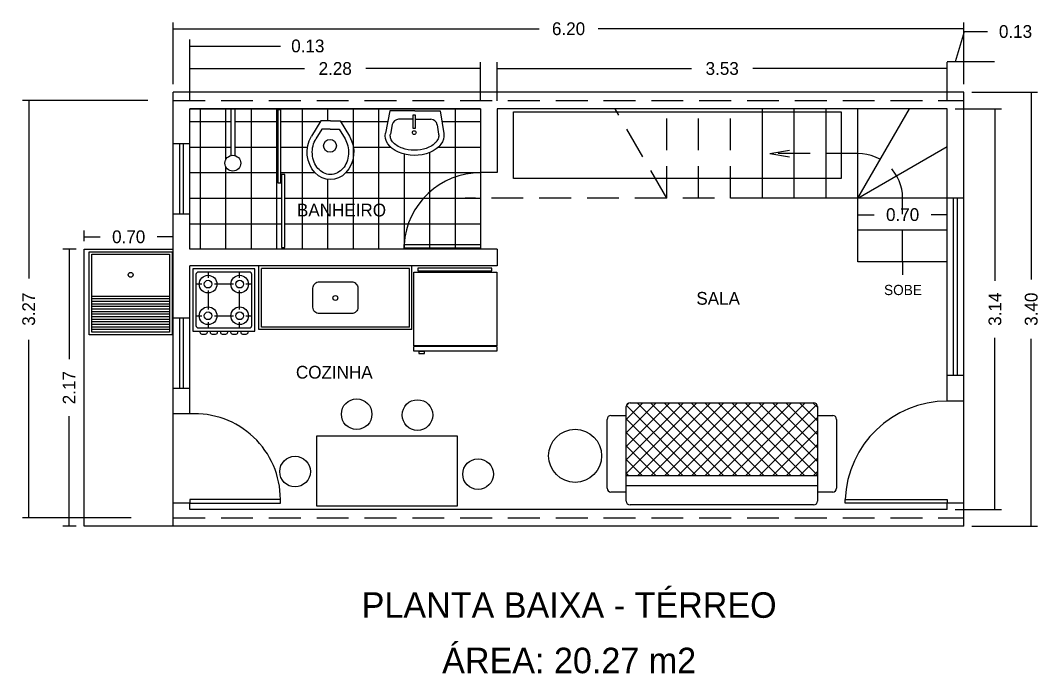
# Model space of a CAD drawing. Extents: x -74 to 202, y -59 to 73.
# Drawn here: x -22.77 to -14.78, y 7.61 to 12.72 of the extents above; entities that cross this region are included whole.
import ezdxf
from ezdxf.enums import TextEntityAlignment as Align

# ---------------------------------------------------------------- set-up
doc = ezdxf.new("R2010")
doc.units = 0
doc.linetypes.add('DASHED2', pattern=[0.375, 0.25, -0.125])
doc.layers.get('0').update_dxf_attribs({"linetype": 'CONTINUOUS'})
doc.layers.get('DEFPOINTS').update_dxf_attribs({"linetype": 'CONTINUOUS'})
for name, color, linetype in [('DIM', 244, 'CONTINUOUS'), ('EQUIPAMENTOS', 1, 'CONTINUOUS'), ('PAREDE', 7, 'CONTINUOUS'), ('PISO', 30, 'CONTINUOUS'), ('PORTA', 1, 'CONTINUOUS'), ('TEXTO', 1, 'CONTINUOUS'), ('VISTAL', 30, 'CONTINUOUS'), ('VISTAP', 244, 'CONTINUOUS')]:
    doc.layers.add(name, color=color, linetype=linetype)
doc.dimstyles.get("Standard").update_dxf_attribs({"dimscale": 0, "dimtxt": 0.1, "dimasz": 0.12, "dimexe": 0.05, "dimexo": 0.0625, "dimgap": 0.09, "dimtad": 0, "dimzin": 0, "dimtxsty": 'STANDARD', "dimblk1": 'NONE', "dimblk2": 'NONE', "dimsah": 1, "dimcen": 0.09, "dimclrd": 244, "dimclre": 244, "dimclrt": 244, "dimazin": 3, "dimtfac": 1, "dimtdec": 4, "dimtofl": 0, "dimtmove": 0, "dimatfit": 3, "dimtolj": 1, "dimtzin": 0})

# ---------------------------------------------------------------- blocks, each defined once
blk = doc.blocks.new('*D94')
at = {"color": 244, "linetype": 'BYBLOCK'}
for p, q in [((-21.4434, 12.0927), (-21.4434, 12.3958)), ((-19.1634, 12.0927), (-19.1634, 12.3958)), ((-21.4434, 12.3458), (-20.5434, 12.3458)), ((-19.1634, 12.3458), (-20.0634, 12.3458))]:
    blk.add_line(p, q, dxfattribs=at)
at = {"layer": 'DEFPOINTS', "color": 0, "linetype": 'BYBLOCK'}
for p in [(-19.1634, 12.3458), (-21.4434, 12.0302), (-19.1634, 12.0302)]:
    blk.add_point(p, dxfattribs=at)
at = {"color": 244, "linetype": 'BYBLOCK', "insert": (-20.3034, 12.3458), "char_height": 0.1, "attachment_point": 5}
blk.add_mtext('\\A1;2.28', dxfattribs=at)
blk = doc.blocks.new('_NONE')
blk = doc.blocks.new('*D75')
at = {"color": 244, "linetype": 'BYBLOCK'}
for p, q in [((-21.5734, 12.2227), (-21.5734, 12.5722)), ((-21.4434, 12.0927), (-21.4434, 12.5722)), ((-21.5734, 12.5222), (-21.5734, 12.5222)), ((-21.4434, 12.5222), (-20.7334, 12.5222))]:
    blk.add_line(p, q, dxfattribs=at)
at = {"layer": 'DEFPOINTS', "color": 0, "linetype": 'BYBLOCK'}
for p in [(-21.4434, 12.5222), (-21.5734, 12.1602), (-21.4434, 12.0302)]:
    blk.add_point(p, dxfattribs=at)
at = {"color": 244, "linetype": 'BYBLOCK', "insert": (-20.5184, 12.5222), "char_height": 0.1, "attachment_point": 5}
blk.add_mtext('\\A1;0.13', dxfattribs=at)
blk = doc.blocks.new('*D73')
at = {"color": 244, "linetype": 'BYBLOCK'}
for p, q in [((-21.5734, 12.2227), (-21.5734, 12.7074)), ((-21.5734, 12.6574), (-18.7051, 12.6574)), ((-15.3734, 12.6574), (-18.2418, 12.6574)), ((-15.3734, 12.2227), (-15.3734, 12.7074))]:
    blk.add_line(p, q, dxfattribs=at)
at = {"layer": 'DEFPOINTS', "color": 0, "linetype": 'BYBLOCK'}
for p in [(-15.3734, 12.6574), (-21.5734, 12.1602), (-15.3734, 12.1602)]:
    blk.add_point(p, dxfattribs=at)
at = {"color": 244, "linetype": 'BYBLOCK', "insert": (-18.4734, 12.6574), "char_height": 0.1, "attachment_point": 5}
blk.add_mtext('\\A1;6.20', dxfattribs=at)
blk = doc.blocks.new('*D99')
at = {"color": 244, "linetype": 'BYBLOCK'}
for p, q in [((-22.3359, 10.9302), (-22.4405, 10.9302)), ((-22.3905, 10.9302), (-22.3905, 10.0686)), ((-22.3905, 8.7602), (-22.3905, 9.6219)), ((-22.3359, 8.7602), (-22.4405, 8.7602))]:
    blk.add_line(p, q, dxfattribs=at)
at = {"layer": 'DEFPOINTS', "color": 0, "linetype": 'BYBLOCK'}
for p in [(-22.3905, 10.9302), (-22.2734, 10.9302), (-22.2734, 8.7602)]:
    blk.add_point(p, dxfattribs=at)
at = {"color": 244, "linetype": 'BYBLOCK', "insert": (-22.3905, 9.8452), "char_height": 0.1, "attachment_point": 5, "rotation": 90}
blk.add_mtext('\\A1;2.17', dxfattribs=at)
blk = doc.blocks.new('*D74')
at = {"color": 244, "linetype": 'BYBLOCK'}
for p, q in [((-21.7728, 12.0952), (-22.7571, 12.0952)), ((-22.7071, 12.0952), (-22.7071, 10.7002)), ((-22.7071, 8.8252), (-22.7071, 10.2202)), ((-21.9028, 8.8252), (-22.7571, 8.8252))]:
    blk.add_line(p, q, dxfattribs=at)
at = {"layer": 'DEFPOINTS', "color": 0, "linetype": 'BYBLOCK'}
for p in [(-22.7071, 12.0952), (-21.7103, 12.0952), (-21.8403, 8.8252)]:
    blk.add_point(p, dxfattribs=at)
at = {"color": 244, "linetype": 'BYBLOCK', "insert": (-22.7071, 10.4602), "char_height": 0.1, "attachment_point": 5, "rotation": 90}
blk.add_mtext('\\A1;3.27', dxfattribs=at)
blk = doc.blocks.new('*D98')
at = {"color": 244, "linetype": 'BYBLOCK'}
for p, q in [((-22.2734, 10.9927), (-22.2734, 11.077)), ((-21.5734, 10.9927), (-21.5734, 11.077)), ((-22.2734, 11.027), (-22.1468, 11.027)), ((-21.5734, 11.027), (-21.7001, 11.027))]:
    blk.add_line(p, q, dxfattribs=at)
at = {"layer": 'DEFPOINTS', "color": 0, "linetype": 'BYBLOCK'}
for p in [(-21.5734, 11.027), (-22.2734, 10.9302), (-21.5734, 10.9302)]:
    blk.add_point(p, dxfattribs=at)
at = {"color": 244, "linetype": 'BYBLOCK', "insert": (-21.9234, 11.027), "char_height": 0.1, "attachment_point": 5}
blk.add_mtext('\\A1;0.70', dxfattribs=at)
blk = doc.blocks.new('*D78')
at = {"color": 244, "linetype": 'BYBLOCK'}
for p, q in [((-15.4384, 12.4005), (-15.3679, 12.6355)), ((-15.3679, 12.6355), (-15.1879, 12.6355)), ((-15.5034, 12.4005), (-15.5034, 12.4005)), ((-15.5034, 12.4005), (-15.3734, 12.4005)), ((-15.3734, 12.2227), (-15.3734, 12.4505)), ((-15.3734, 12.4005), (-15.1334, 12.4005))]:
    blk.add_line(p, q, dxfattribs=at)
at = {"layer": 'DEFPOINTS', "color": 0, "linetype": 'BYBLOCK'}
for p in [(-15.3734, 12.4005), (-15.3734, 12.1602), (-15.5034, 12.0302)]:
    blk.add_point(p, dxfattribs=at)
at = {"color": 244, "linetype": 'BYBLOCK', "insert": (-15.0979, 12.6355), "char_height": 0.1, "attachment_point": 4}
blk.add_mtext('\\A1;0.13', dxfattribs=at)
blk = doc.blocks.new('*D77')
at = {"color": 244, "linetype": 'BYBLOCK'}
for p, q in [((-15.3109, 12.1602), (-14.7946, 12.1602)), ((-14.8446, 12.1602), (-14.8446, 10.6919)), ((-14.8446, 8.7602), (-14.8446, 10.2286)), ((-15.3109, 8.7602), (-14.7946, 8.7602))]:
    blk.add_line(p, q, dxfattribs=at)
at = {"layer": 'DEFPOINTS', "color": 0, "linetype": 'BYBLOCK'}
for p in [(-15.3734, 12.1602), (-15.3734, 8.7602), (-14.8446, 8.7602)]:
    blk.add_point(p, dxfattribs=at)
at = {"color": 244, "linetype": 'BYBLOCK', "insert": (-14.8446, 10.4602), "char_height": 0.1, "attachment_point": 5, "rotation": 90}
blk.add_mtext('\\A1;3.40', dxfattribs=at)
blk = doc.blocks.new('*D76')
at = {"color": 244, "linetype": 'BYBLOCK'}
for p, q in [((-15.4409, 12.0302), (-15.0789, 12.0302)), ((-15.1289, 12.0302), (-15.1289, 10.6836)), ((-15.1289, 8.8902), (-15.1289, 10.2369)), ((-15.4409, 8.8902), (-15.0789, 8.8902))]:
    blk.add_line(p, q, dxfattribs=at)
at = {"layer": 'DEFPOINTS', "color": 0, "linetype": 'BYBLOCK'}
for p in [(-15.5034, 12.0302), (-15.5034, 8.8902), (-15.1289, 8.8902)]:
    blk.add_point(p, dxfattribs=at)
at = {"color": 244, "linetype": 'BYBLOCK', "insert": (-15.1289, 10.4602), "char_height": 0.1, "attachment_point": 5, "rotation": 90}
blk.add_mtext('\\A1;3.14', dxfattribs=at)
blk = doc.blocks.new('*X41')
at = {"color": 0, "linetype": 'CONTINUOUS'}
for p, q in [((9.5973, 9.173), (10.1516, 9.7273)), ((9.5973, 9.2791), (10.0455, 9.7273)), ((9.5973, 9.3851), (9.9394, 9.7273)), ((9.5973, 9.4912), (9.8334, 9.7273)), ((9.5973, 9.5973), (9.7273, 9.7273)), ((9.598, 9.7041), (9.6205, 9.7265)), ((10.1495, 9.1545), (9.5984, 9.7056)), ((10.2556, 9.1545), (9.6828, 9.7273)), ((9.6848, 9.1545), (10.2576, 9.7273)), ((10.3617, 9.1545), (9.7888, 9.7273)), ((9.7909, 9.1545), (10.3637, 9.7273)), ((10.4677, 9.1545), (9.8949, 9.7273)), ((9.8969, 9.1545), (10.4698, 9.7273)), ((10.5738, 9.1545), (10.001, 9.7273)), ((10.003, 9.1545), (10.5758, 9.7273)), ((10.6799, 9.1545), (10.107, 9.7273)), ((10.1091, 9.1545), (10.6819, 9.7273)), ((10.7859, 9.1545), (10.2131, 9.7273)), ((10.2151, 9.1545), (10.788, 9.7273)), ((10.892, 9.1545), (10.3192, 9.7273)), ((10.3212, 9.1545), (10.894, 9.7273)), ((10.9981, 9.1545), (10.4252, 9.7273)), ((10.4273, 9.1545), (11.0001, 9.7273)), ((11.0973, 9.1613), (10.5313, 9.7273)), ((10.5333, 9.1545), (11.0925, 9.7136)), ((11.0973, 9.2674), (10.6374, 9.7273)), ((11.0973, 9.3735), (10.7434, 9.7273)), ((11.0973, 9.4795), (10.8495, 9.7273)), ((11.0973, 9.5856), (10.9556, 9.7273)), ((11.0973, 9.6917), (11.0616, 9.7273)), ((10.0435, 9.1545), (9.5973, 9.6007)), ((10.6394, 9.1545), (11.0973, 9.6123)), ((9.9374, 9.1545), (9.5973, 9.4946)), ((10.7455, 9.1545), (11.0973, 9.5063)), ((9.8313, 9.1545), (9.5973, 9.3886)), ((10.8515, 9.1545), (11.0973, 9.4002)), ((9.7253, 9.1545), (9.5973, 9.2825)), ((10.9576, 9.1545), (11.0973, 9.2941)), ((9.6192, 9.1545), (9.5973, 9.1764)), ((11.0637, 9.1545), (11.0973, 9.1881))]:
    blk.add_line(p, q, dxfattribs=at)
blk = doc.blocks.new('*D95')
at = {"color": 244, "linetype": 'BYBLOCK'}
for p, q in [((-19.0334, 12.0927), (-19.0334, 12.3958)), ((-15.5034, 12.0927), (-15.5034, 12.3958)), ((-19.0334, 12.3458), (-17.5084, 12.3458)), ((-15.5034, 12.3458), (-17.0284, 12.3458))]:
    blk.add_line(p, q, dxfattribs=at)
at = {"layer": 'DEFPOINTS', "color": 0, "linetype": 'BYBLOCK'}
for p in [(-15.5034, 12.3458), (-19.0334, 12.0302), (-15.5034, 12.0302)]:
    blk.add_point(p, dxfattribs=at)
at = {"color": 244, "linetype": 'BYBLOCK', "insert": (-17.2684, 12.3458), "char_height": 0.1, "attachment_point": 5}
blk.add_mtext('\\A1;3.53', dxfattribs=at)
blk = doc.blocks.new('*D96')
at = {"color": 244, "linetype": 'BYBLOCK'}
for p, q in [((-16.2034, 11.1427), (-16.2034, 11.2508)), ((-16.2034, 11.2008), (-16.0768, 11.2008)), ((-15.5034, 11.2008), (-15.6301, 11.2008)), ((-15.5034, 11.1427), (-15.5034, 11.2508))]:
    blk.add_line(p, q, dxfattribs=at)
at = {"layer": 'DEFPOINTS', "color": 0, "linetype": 'BYBLOCK'}
for p in [(-15.5034, 11.2008), (-16.2034, 11.0802), (-15.5034, 11.0802)]:
    blk.add_point(p, dxfattribs=at)
at = {"color": 244, "linetype": 'BYBLOCK', "insert": (-15.8534, 11.2008), "char_height": 0.1, "attachment_point": 5}
blk.add_mtext('\\A1;0.70', dxfattribs=at)

msp = doc.modelspace()

# ---------------------------------------------------------------- linework, layer by layer
at = {"color": 30, "linetype": 'DASHED2'}
for p, q in [((-17.70343, 11.33022), (-17.70343, 12.03022)), ((-17.45343, 11.33022), (-17.45343, 12.03022)), ((-17.20343, 11.33022), (-17.20343, 12.03022)), ((-16.95343, 11.33022), (-19.28343, 11.33022))]:
    msp.add_line(p, q, dxfattribs=at)
at = {"color": 244}
for p, q in [((-16.95343, 11.33022), (-16.95343, 12.03022)), ((-16.70343, 11.33022), (-16.70343, 12.03022)), ((-16.45343, 11.33022), (-16.45343, 12.03022)), ((-16.20343, 10.83022), (-16.20343, 12.03022)), ((-16.20343, 11.33022), (-15.79929, 12.03022)), ((-16.20343, 11.33022), (-15.50343, 11.73437)), ((-15.50343, 11.33022), (-16.95343, 11.33022)), ((-15.50343, 11.08022), (-16.20343, 11.08022)), ((-15.50343, 10.83022), (-16.20343, 10.83022))]:
    msp.add_line(p, q, dxfattribs=at)
at = {"color": 5, "linetype": 'CONTINUOUS'}
for p, q in [((-21.57343, 11.20522), (-21.57343, 11.75522)), ((-21.52343, 11.20522), (-21.52343, 11.75522)), ((-21.49343, 11.20522), (-21.49343, 11.75522)), ((-21.44343, 11.20522), (-21.44343, 11.75522)), ((-15.50343, 9.94022), (-15.50343, 11.33022)), ((-15.45343, 9.94022), (-15.45343, 11.33022)), ((-15.42343, 9.94022), (-15.42343, 11.33022)), ((-15.37343, 9.94022), (-15.37343, 11.33022)), ((-21.57343, 9.84022), (-21.57343, 10.39022)), ((-21.52343, 9.84022), (-21.52343, 10.39022)), ((-21.49343, 9.84022), (-21.49343, 10.39022)), ((-21.44343, 9.84022), (-21.44343, 10.39022))]:
    msp.add_line(p, q, dxfattribs=at)
for p, q in [((-15.37343, 11.33022), (-15.50343, 11.33022)), ((-21.44343, 10.39022), (-21.44343, 10.80022))]:
    msp.add_line(p, q)
at = {"color": 1, "linetype": 'CONTINUOUS'}
for p, q in [((-20.90217, 10.30022), (-20.90217, 10.80022)), ((-19.70217, 10.30022), (-19.70217, 10.80022)), ((-20.93296, 10.77665), (-21.42042, 10.77665)), ((-21.42042, 10.77665), (-21.42042, 10.2886)), ((-21.39542, 10.73165), (-21.39542, 10.3336)), ((-20.97796, 10.75165), (-21.37542, 10.75165)), ((-21.30042, 10.75165), (-21.30042, 10.70592)), ((-21.05296, 10.70592), (-21.05296, 10.75165)), ((-20.95796, 10.3336), (-20.95796, 10.73165)), ((-20.93296, 10.2886), (-20.93296, 10.77665)), ((-19.72217, 10.78022), (-20.88217, 10.78022)), ((-20.88217, 10.32022), (-20.88217, 10.78022)), ((-19.72217, 10.32022), (-19.72217, 10.78022)), ((-19.68683, 10.17302), (-19.68683, 10.7508)), ((-19.68683, 10.7508), (-19.03683, 10.7508)), ((-19.03683, 10.7508), (-19.03683, 10.17302)), ((-21.34969, 10.65665), (-21.39542, 10.65665)), ((-21.10223, 10.65665), (-21.25115, 10.65665)), ((-20.95796, 10.65665), (-21.00369, 10.65665)), ((-21.30042, 10.60738), (-21.30042, 10.45787)), ((-21.05296, 10.45787), (-21.05296, 10.60738)), ((-21.39542, 10.4086), (-21.34969, 10.4086)), ((-21.25115, 10.4086), (-21.10223, 10.4086)), ((-21.00369, 10.4086), (-20.95796, 10.4086)), ((-21.37542, 10.3136), (-20.97796, 10.3136)), ((-21.30042, 10.35933), (-21.30042, 10.3136)), ((-21.05296, 10.3136), (-21.05296, 10.35933)), ((-19.72217, 10.32022), (-20.88217, 10.32022)), ((-21.42042, 10.2886), (-20.93296, 10.2886)), ((-19.70217, 10.30022), (-20.90217, 10.30022)), ((-19.03683, 10.17302), (-19.68683, 10.17302)), ((-19.03683, 10.16714), (-19.68683, 10.16714)), ((-19.68683, 10.1308), (-19.68683, 10.16714)), ((-19.03683, 10.16714), (-19.03683, 10.1308)), ((-19.03683, 10.1308), (-19.68683, 10.1308))]:
    msp.add_line(p, q, dxfattribs=at)
at = {"color": 30, "linetype": 'CONTINUOUS'}
msp.add_line((-15.37343, 8.94022), (-15.37343, 9.74022), dxfattribs=at)
at = {"color": 244, "linetype": 'CONTINUOUS'}
for p, q in [((-22.27343, 8.76022), (-22.27343, 9.64022)), ((-21.57343, 8.94022), (-21.57343, 9.64022))]:
    msp.add_line(p, q, dxfattribs=at)
at = {"color": 1, "linetype": 'CONTINUOUS'}
for points in [[(-19.16389, 10.93729), (-19.76389, 10.93729), (-19.76389, 10.96729), (-19.16389, 10.96729)], [(-19.6553, 10.76063), (-19.0745, 10.76063), (-19.0745, 10.7814), (-19.6553, 10.7814)], [(-21.44343, 8.94022), (-20.73343, 8.94022), (-20.73343, 8.97022), (-21.44343, 8.97022)], [(-15.50343, 8.94022), (-16.30343, 8.94022), (-16.30343, 8.97022), (-15.50343, 8.97022)]]:
    msp.add_lwpolyline(points, close=True, dxfattribs=at)
msp.add_lwpolyline([(-20.17586, 10.42561), (-20.42849, 10.42561, -0.4142136), (-20.47849, 10.47561), (-20.47849, 10.62483, -0.4142136), (-20.42849, 10.67483), (-20.17586, 10.67483, -0.4142136), (-20.12586, 10.62483), (-20.12586, 10.47561, -0.4142136)], format="xyb", close=True, dxfattribs=at)
for centre, start, end in [((-21.37542, 10.73165), 90, 180), ((-20.97796, 10.73165), 0, 90), ((-21.37542, 10.3336), 180, 270), ((-20.97796, 10.3336), 270, 0)]:
    msp.add_arc(centre, 0.02, start, end, dxfattribs=at)
at = {"layer": 'DIM', "linetype": 'CONTINUOUS'}
msp.add_line((-21.44343, 12.03022), (-19.16343, 12.03022), dxfattribs=at)
at = {"layer": 'EQUIPAMENTOS', "color": 1, "linetype": 'CONTINUOUS'}
for p, q in [((-19.87598, 12.01551), (-19.90969, 11.84047)), ((-19.67848, 12.01551), (-19.87598, 12.01551)), ((-19.67848, 12.01551), (-19.48098, 12.01551)), ((-19.48098, 12.01551), (-19.45289, 11.83686)), ((-19.69416, 11.94806), (-19.80695, 11.94806)), ((-19.67322, 11.94806), (-19.55362, 11.94806)), ((-19.85605, 11.90751), (-19.87041, 11.83291)), ((-19.50422, 11.90583), (-19.4924, 11.83065)), ((-18.02133, 8.95731), (-18.02133, 9.69731)), ((-17.99133, 9.72731), (-16.55133, 9.72731)), ((-16.52133, 9.69731), (-16.52133, 8.95731)), ((-18.17133, 9.05731), (-18.17133, 9.59731)), ((-18.14133, 9.62731), (-18.02133, 9.62731)), ((-16.52133, 9.62731), (-16.40133, 9.62731)), ((-16.37133, 9.59731), (-16.37133, 9.05731)), ((-16.52133, 9.15447), (-18.02133, 9.15447)), ((-16.52133, 9.07731), (-18.02133, 9.07731)), ((-18.02133, 9.02731), (-18.14133, 9.02731)), ((-16.40133, 9.02731), (-16.52133, 9.02731)), ((-16.55133, 8.92731), (-17.99133, 8.92731))]:
    msp.add_line(p, q, dxfattribs=at)
at = {"layer": 'EQUIPAMENTOS', "color": 1, "linetype": 'CONTINUOUS', "ltscale": 0.3}
for p, q in [((-20.41687, 11.93542), (-20.48957, 11.81507)), ((-20.34087, 11.93542), (-20.41687, 11.93542)), ((-20.34087, 11.93542), (-20.26487, 11.93542)), ((-20.26487, 11.93542), (-20.19218, 11.81507)), ((-20.40975, 11.86985), (-20.45533, 11.79439)), ((-20.34258, 11.86985), (-20.40975, 11.86985)), ((-20.34258, 11.86985), (-20.272, 11.86985)), ((-20.272, 11.86985), (-20.22642, 11.79439))]:
    msp.add_line(p, q, dxfattribs=at)
at = {"layer": 'EQUIPAMENTOS', "linetype": 'CONTINUOUS'}
for p, q in [((-22.21257, 10.89075), (-21.60257, 10.89075)), ((-22.21257, 10.28075), (-22.21257, 10.89075)), ((-21.60257, 10.89075), (-21.60257, 10.28075)), ((-21.60257, 10.56075), (-22.21257, 10.56075)), ((-21.60257, 10.54075), (-22.21257, 10.54075)), ((-21.60257, 10.52075), (-22.21257, 10.52075)), ((-21.60257, 10.50075), (-22.21257, 10.50075)), ((-21.60257, 10.48075), (-22.21257, 10.48075)), ((-21.60257, 10.46075), (-22.21257, 10.46075)), ((-21.60257, 10.44075), (-22.21257, 10.44075)), ((-21.60257, 10.42075), (-22.21257, 10.42075)), ((-21.60257, 10.40075), (-22.21257, 10.40075)), ((-21.60257, 10.38075), (-22.21257, 10.38075)), ((-21.60257, 10.36075), (-22.21257, 10.36075)), ((-21.60257, 10.34075), (-22.21257, 10.34075)), ((-21.60257, 10.32075), (-22.21257, 10.32075)), ((-21.60257, 10.30075), (-22.21257, 10.30075)), ((-21.60257, 10.28075), (-22.21257, 10.28075))]:
    msp.add_line(p, q, dxfattribs=at)
for points in [[(-18.90396, 11.48514), (-18.90396, 12.00545), (-16.33568, 12.00545), (-16.33568, 11.48514)], [(-22.23257, 10.26075), (-22.23257, 10.91075), (-21.58257, 10.91075), (-21.58257, 10.26075)], [(-19.64644, 10.12878), (-19.64644, 10.11441), (-19.60389, 10.11441), (-19.60389, 10.12878)], [(-20.44643, 8.91696), (-20.44643, 9.46696), (-19.34643, 9.46696), (-19.34643, 8.91696)]]:
    msp.add_lwpolyline(points, close=True, dxfattribs=at)
at = {"layer": 'EQUIPAMENTOS', "color": 1, "linetype": 'CONTINUOUS'}
for points in [[(-21.36445, 10.28594), (-21.36445, 10.28097, 0.4142136), (-21.34945, 10.26597), (-21.32122, 10.26597, 0.4142136), (-21.30622, 10.28097), (-21.30622, 10.28594)], [(-21.28445, 10.28594), (-21.28445, 10.28097, 0.4142136), (-21.26945, 10.26597), (-21.24122, 10.26597, 0.4142136), (-21.22622, 10.28097), (-21.22622, 10.28594)], [(-21.20445, 10.28594), (-21.20445, 10.28097, 0.4142136), (-21.18945, 10.26597), (-21.16122, 10.26597, 0.4142136), (-21.14622, 10.28097), (-21.14622, 10.28594)], [(-21.12445, 10.28594), (-21.12445, 10.28097, 0.4142136), (-21.10945, 10.26597), (-21.08122, 10.26597, 0.4142136), (-21.06622, 10.28097), (-21.06622, 10.28594)], [(-21.04445, 10.28594), (-21.04445, 10.28097, 0.4142136), (-21.02945, 10.26597), (-21.00122, 10.26597, 0.4142136), (-20.98622, 10.28097), (-20.98622, 10.28594)]]:
    msp.add_lwpolyline(points, format="xyb", close=True, dxfattribs=at)
at = {"layer": 'EQUIPAMENTOS', "linetype": 'CONTINUOUS'}
for centre, radius in [((-21.90757, 10.72949), 0.01926), ((-21.30042, 10.65665), 0.06925), ((-21.05296, 10.65665), 0.06925), ((-21.30042, 10.65665), 0.03), ((-21.05296, 10.65665), 0.03), ((-20.30204, 10.54842), 0.01926), ((-21.30042, 10.4086), 0.06925), ((-21.05296, 10.4086), 0.06925), ((-21.30042, 10.4086), 0.03), ((-21.05296, 10.4086), 0.03), ((-20.13523, 9.63784), 0.12), ((-19.65848, 9.63122), 0.12), ((-18.42226, 9.31156), 0.2078), ((-20.61859, 9.18812), 0.12), ((-19.18303, 9.16812), 0.12)]:
    msp.add_circle(centre, radius, dxfattribs=at)
at = {"layer": 'EQUIPAMENTOS', "color": 1, "linetype": 'CONTINUOUS'}
for centre, radius, start, end in [((-19.80695, 11.89806), 0.05, 90, 169.099726), ((-19.55362, 11.89806), 0.05, 8.938415, 90), ((-17.99133, 9.69731), 0.03, 90, 180), ((-16.55133, 9.69731), 0.03, 0, 90), ((-18.14133, 9.59731), 0.03, 90, 180), ((-16.40133, 9.59731), 0.03, 0, 90), ((-18.14133, 9.05731), 0.03, 180, 270), ((-16.40133, 9.05731), 0.03, 270, 0), ((-17.99133, 8.95731), 0.03, 180, 270), ((-16.55133, 8.95731), 0.03, 270, 360)]:
    msp.add_arc(centre, radius, start, end, dxfattribs=at)
at = {"layer": 'EQUIPAMENTOS', "color": 1, "linetype": 'CONTINUOUS', "extrusion": (0, 0, -1)}
msp.add_ellipse((-19.6816, 11.82052), major_axis=(-0.23, 0), ratio=0.673913, start_param=3.035992, end_param=6.4122425, dxfattribs=at)
at = {"layer": 'EQUIPAMENTOS', "color": 1, "linetype": 'CONTINUOUS', "ltscale": 0.3, "extrusion": (0, 0, -1)}
msp.add_ellipse((-20.34087, 11.69042), major_axis=(0, -0.215), ratio=0.8488372, start_param=-2.1892808, end_param=2.1892808, dxfattribs=at)
at = {"layer": 'PAREDE', "color": 7}
for p, q in [((-15.37343, 12.16022), (-21.57343, 12.16022)), ((-21.57343, 11.75522), (-21.57343, 12.16022)), ((-15.37343, 11.33022), (-15.37343, 12.16022)), ((-19.16343, 12.03022), (-21.44343, 12.03022)), ((-21.44343, 11.75522), (-21.44343, 12.03022)), ((-19.16343, 12.03022), (-19.16343, 11.53022)), ((-15.50343, 12.03022), (-19.03343, 12.03022)), ((-19.03343, 12.03022), (-19.03343, 11.53022)), ((-15.50343, 11.33022), (-15.50343, 12.03022)), ((-21.44343, 11.75522), (-21.57343, 11.75522)), ((-19.03343, 11.53022), (-19.16343, 11.53022)), ((-21.44343, 11.20522), (-21.57343, 11.20522)), ((-21.57343, 10.39022), (-21.57343, 11.20522)), ((-21.44343, 10.93022), (-21.44343, 11.20522)), ((-19.03343, 10.93022), (-21.44343, 10.93022)), ((-19.03343, 10.93022), (-19.03343, 10.80022)), ((-19.03343, 10.80022), (-21.44343, 10.80022)), ((-21.44343, 10.39022), (-21.57343, 10.39022)), ((-15.37343, 9.94022), (-15.50343, 9.94022)), ((-15.50343, 9.74022), (-15.50343, 9.94022)), ((-15.37343, 9.74022), (-15.37343, 9.94022)), ((-21.57343, 9.64022), (-21.57343, 9.84022)), ((-21.44343, 9.84022), (-21.57343, 9.84022)), ((-21.44343, 9.64022), (-21.44343, 9.84022)), ((-15.37343, 9.74022), (-15.50343, 9.74022)), ((-21.44343, 9.64022), (-21.57343, 9.64022)), ((-21.57343, 8.76022), (-21.57343, 8.94022)), ((-21.44343, 8.94022), (-21.57343, 8.94022)), ((-21.44343, 8.89022), (-21.44343, 8.94022)), ((-15.50343, 8.89022), (-21.44343, 8.89022)), ((-15.50343, 8.89022), (-15.50343, 8.94022)), ((-15.37343, 8.94022), (-15.50343, 8.94022)), ((-15.37343, 8.76022), (-15.37343, 8.94022)), ((-15.37343, 8.76022), (-21.57343, 8.76022))]:
    msp.add_line(p, q, dxfattribs=at)
at = {"layer": 'PISO', "linetype": 'CONTINUOUS'}
for p, q in [((-21.36343, 12.03022), (-21.36343, 10.93022)), ((-21.16343, 12.03022), (-21.16343, 11.62805)), ((-20.96343, 12.03022), (-20.96343, 10.93022)), ((-20.76343, 12.03022), (-20.76343, 10.93022)), ((-20.56343, 12.03022), (-20.56343, 10.93022)), ((-20.36343, 12.03022), (-20.36343, 11.93542)), ((-20.16343, 12.03022), (-20.16343, 10.93022)), ((-19.96343, 12.03022), (-19.96343, 10.93022)), ((-19.36343, 12.03022), (-19.36343, 10.93022)), ((-21.44343, 11.93022), (-21.12158, 11.93022)), ((-21.09158, 11.93022), (-20.7543, 11.93022)), ((-20.7293, 11.93022), (-20.42001, 11.93022)), ((-20.26174, 11.93022), (-19.89241, 11.93022)), ((-19.46757, 11.93022), (-19.16343, 11.93022)), ((-21.44343, 11.73022), (-21.12158, 11.73022)), ((-21.09158, 11.73022), (-20.7543, 11.73022)), ((-20.7293, 11.73022), (-20.52022, 11.73022)), ((-20.16153, 11.73022), (-19.86854, 11.73022)), ((-19.76343, 11.67567), (-19.76343, 10.93022)), ((-19.56343, 11.68755), (-19.56343, 10.93022)), ((-19.49467, 11.73022), (-19.16343, 11.73022)), ((-21.44343, 11.53022), (-20.7543, 11.53022)), ((-21.16343, 11.57991), (-21.16343, 10.93022)), ((-20.7293, 11.53022), (-20.4626, 11.53022)), ((-20.21915, 11.53022), (-19.16343, 11.53022)), ((-19.16343, 11.53022), (-19.16343, 10.93022)), ((-20.36343, 11.47706), (-20.36343, 10.93022)), ((-21.44343, 11.33022), (-20.72353, 11.33022)), ((-20.69853, 11.33022), (-19.16343, 11.33022)), ((-21.44343, 11.13022), (-20.72353, 11.13022)), ((-20.69853, 11.13022), (-19.16343, 11.13022))]:
    msp.add_line(p, q, dxfattribs=at)
at = {"layer": 'PISO', "linetype": 'DASHED2'}
msp.add_line((-17.70343, 11.33022), (-18.10758, 12.03022), dxfattribs=at)
at = {"layer": 'PORTA', "linetype": 'CONTINUOUS'}
for p, q in [((-21.12158, 12.02933), (-21.12158, 11.66161)), ((-21.09158, 12.02933), (-21.09158, 11.66161))]:
    msp.add_line(p, q, dxfattribs=at)
for points in [[(-20.7543, 12.02206), (-20.7543, 11.45006), (-20.7293, 11.45006), (-20.7293, 12.02206)], [(-19.69416, 11.98139), (-19.69416, 11.87812), (-19.67322, 11.87812), (-19.67322, 11.98139)], [(-20.72353, 11.51503), (-20.72353, 10.94303), (-20.69853, 10.94303), (-20.69853, 11.51503)]]:
    msp.add_lwpolyline(points, close=True, dxfattribs=at)
for centre, radius in [((-19.68369, 11.84413), 0.01491), ((-20.34424, 11.74022), 0.05), ((-21.10638, 11.60398), 0.06192)]:
    msp.add_circle(centre, radius, dxfattribs=at)
at = {"layer": 'PORTA', "color": 244, "linetype": 'CONTINUOUS'}
for centre, radius, start, end in [((-19.16343, 10.92852), 0.60171, 90, 176.304874), ((-15.50343, 8.93964), 0.80058, 90, 177.810619), ((-21.40456, 8.97022), 0.67113, 360, 93.320565)]:
    msp.add_arc(centre, radius, start, end, dxfattribs=at)
at = {"layer": 'PORTA', "linetype": 'CONTINUOUS'}
for points, knots in [([(-19.4924, 11.83065), (-19.49093, 11.8213), (-19.4914, 11.81173), (-19.49737, 11.79149), (-19.50298, 11.78084), (-19.52042, 11.75985), (-19.53236, 11.74959), (-19.56023, 11.73214), (-19.57623, 11.72506), (-19.61699, 11.711), (-19.65008, 11.70534), (-19.71662, 11.70572), (-19.74956, 11.71177), (-19.78991, 11.7263), (-19.80557, 11.73349), (-19.83291, 11.7512), (-19.84464, 11.76166), (-19.86147, 11.78284), (-19.86673, 11.79352), (-19.87207, 11.81385), (-19.87223, 11.82346), (-19.87041, 11.83291)], [3.035992, 3.035992, 3.035992, 3.035992, 3.3173462, 3.3173462, 3.5987004, 3.5987004, 3.8800546, 3.8800546, 4.1614088, 4.1614088, 4.7241173, 4.7241173, 5.2868257, 5.2868257, 5.5681799, 5.5681799, 5.8495341, 5.8495341, 6.1308883, 6.1308883, 6.4122425, 6.4122425, 6.4122425, 6.4122425]), ([(-20.22642, 11.79439), (-20.21718, 11.77909), (-20.20932, 11.76073), (-20.19937, 11.71999), (-20.19735, 11.6976), (-20.20045, 11.65342), (-20.20556, 11.63171), (-20.22112, 11.59346), (-20.2315, 11.5769), (-20.25414, 11.55048), (-20.26948, 11.53745), (-20.30356, 11.52006), (-20.32217, 11.51542), (-20.35958, 11.51542), (-20.37819, 11.52006), (-20.41227, 11.53745), (-20.42761, 11.55048), (-20.45025, 11.5769), (-20.46063, 11.59346), (-20.47618, 11.63171), (-20.4813, 11.65342), (-20.4844, 11.6976), (-20.48238, 11.71999), (-20.47243, 11.76073), (-20.46457, 11.77909), (-20.45533, 11.79439)], [-2.1892808, -2.1892808, -2.1892808, -2.1892808, -1.8244006, -1.8244006, -1.4595205, -1.4595205, -1.0946404, -1.0946404, -0.7297603, -0.7297603, -0.3648801, -0.3648801, 0, 0, 0.3648801, 0.3648801, 0.7297603, 0.7297603, 1.0946404, 1.0946404, 1.4595205, 1.4595205, 1.8244006, 1.8244006, 2.1892808, 2.1892808, 2.1892808, 2.1892808])]:
    msp.add_open_spline(points, degree=3, knots=knots, dxfattribs=at)
at = {"layer": 'VISTAL', "linetype": 'DASHED2'}
for p, q in [((-21.57343, 12.09522), (-15.37343, 12.09522)), ((-21.57343, 8.82522), (-15.37343, 8.82522))]:
    msp.add_line(p, q, dxfattribs=at)
at = {"layer": 'VISTAP', "linetype": 'DASHED2'}
for p, q in [((-16.89564, 11.68022), (-16.73965, 11.70531)), ((-16.89564, 11.68022), (-16.73965, 11.65514)), ((-16.20343, 11.68022), (-16.89564, 11.68022)), ((-15.85343, 10.83022), (-15.85343, 11.33022)), ((-15.85343, 10.83022), (-15.85343, 10.72957))]:
    msp.add_line(p, q, dxfattribs=at)
at = {"layer": 'VISTAP', "linetype": 'CONTINUOUS'}
for p, q in [((-22.27343, 9.64022), (-22.27343, 10.93022)), ((-22.27343, 10.93022), (-21.57343, 10.93022)), ((-21.57343, 8.76022), (-22.27343, 8.76022))]:
    msp.add_line(p, q, dxfattribs=at)
at = {"layer": 'VISTAP', "linetype": 'DASHED2'}
msp.add_arc((-16.20343, 11.33022), 0.35, 0, 90, dxfattribs=at)

# ---------------------------------------------------------------- block references
at = {"layer": 'TEXTO', "linetype": 'CONTINUOUS'}
msp.add_blockref('*X41', (-27.61859, 0), dxfattribs=at)

# ---------------------------------------------------------------- texts
for s, height, p in [('BANHEIRO', 0.1, (-20.25417, 11.23713)), ('SALA', 0.1, (-17.30025, 10.54541)), ('COZINHA', 0.1, (-20.31071, 9.96663)), ('PLANTA BAIXA - TÉRREO', 0.2, (-18.46878, 8.16702)), ('ÁREA: 20.27 m2', 0.2, (-18.46878, 7.73284))]:
    msp.add_text(s, height=height, dxfattribs=at).set_placement(p, align=Align.MIDDLE)
at = {"layer": 'TEXTO', "linetype": 'DASHED2'}
msp.add_text('SOBE', height=0.08, dxfattribs=at).set_placement((-15.85044, 10.61097), align=Align.MIDDLE)

# ---------------------------------------------------------------- dimensions: what is measured, and where the dimension line sits
at = {"layer": 'DIM', "linetype": 'CONTINUOUS'}
for base, p1, p2, picture, middle in [((-15.37343, 12.6574), (-21.57343, 12.16022), (-15.37343, 12.16022), '*D73', (-18.47343, 12.6574)), ((-19.16343, 12.34579), (-21.44343, 12.03022), (-19.16343, 12.03022), '*D94', (-20.30343, 12.34579)), ((-15.50343, 12.34579), (-19.03343, 12.03022), (-15.50343, 12.03022), '*D95', (-17.26843, 12.34579)), ((-15.50343, 11.20081), (-16.20343, 11.08022), (-15.50343, 11.08022), '*D96', (-15.85343, 11.20081))]:
    dim = msp.add_linear_dim(base=base, p1=p1, p2=p2, dimstyle='STANDARD', dxfattribs=at)
    dim.commit()
    dim.dimension.update_dxf_attribs({"geometry": picture, "text_midpoint": middle})
dim = msp.add_linear_dim(base=(-15.37343, 12.40046), p1=(-15.50343, 12.03022), p2=(-15.37343, 12.16022), dimstyle='STANDARD', override={"dimse1": 1}, dxfattribs=at)
dim.commit()
dim.dimension.update_dxf_attribs({"geometry": '*D78', "text_midpoint": (-15.09793, 12.63546)})
dim = msp.add_linear_dim(base=(-21.44343, 12.52217), p1=(-21.57343, 12.16022), p2=(-21.44343, 12.03022), dimstyle='STANDARD', dxfattribs=at)
dim.commit()
dim.dimension.update_dxf_attribs({"geometry": '*D75', "text_midpoint": (-20.51843, 12.52217), "dimtype": 160})
for base, p1, p2, picture, middle in [((-14.8446, 8.76022), (-15.37343, 12.16022), (-15.37343, 8.76022), '*D77', (-14.8446, 10.46022)), ((-22.70705, 12.09522), (-21.84027, 8.82522), (-21.71027, 12.09522), '*D74', (-22.70705, 10.46022)), ((-15.12893, 8.89022), (-15.50343, 12.03022), (-15.50343, 8.89022), '*D76', (-15.12893, 10.46022)), ((-22.39047, 10.93022), (-22.27343, 8.76022), (-22.27343, 10.93022), '*D99', (-22.39047, 9.84522))]:
    dim = msp.add_linear_dim(base=base, p1=p1, p2=p2, angle=90, dimstyle='STANDARD', dxfattribs=at)
    dim.commit()
    dim.dimension.update_dxf_attribs({"geometry": picture, "text_midpoint": middle})
at = {"layer": 'DIM', "linetype": 'DASHED2'}
dim = msp.add_linear_dim(base=(-21.57343, 11.02698), p1=(-22.27343, 10.93022), p2=(-21.57343, 10.93022), dimstyle='STANDARD', dxfattribs=at)
dim.commit()
dim.dimension.update_dxf_attribs({"geometry": '*D98', "text_midpoint": (-21.92343, 11.02698)})

doc.saveas('drawing.dxf')
